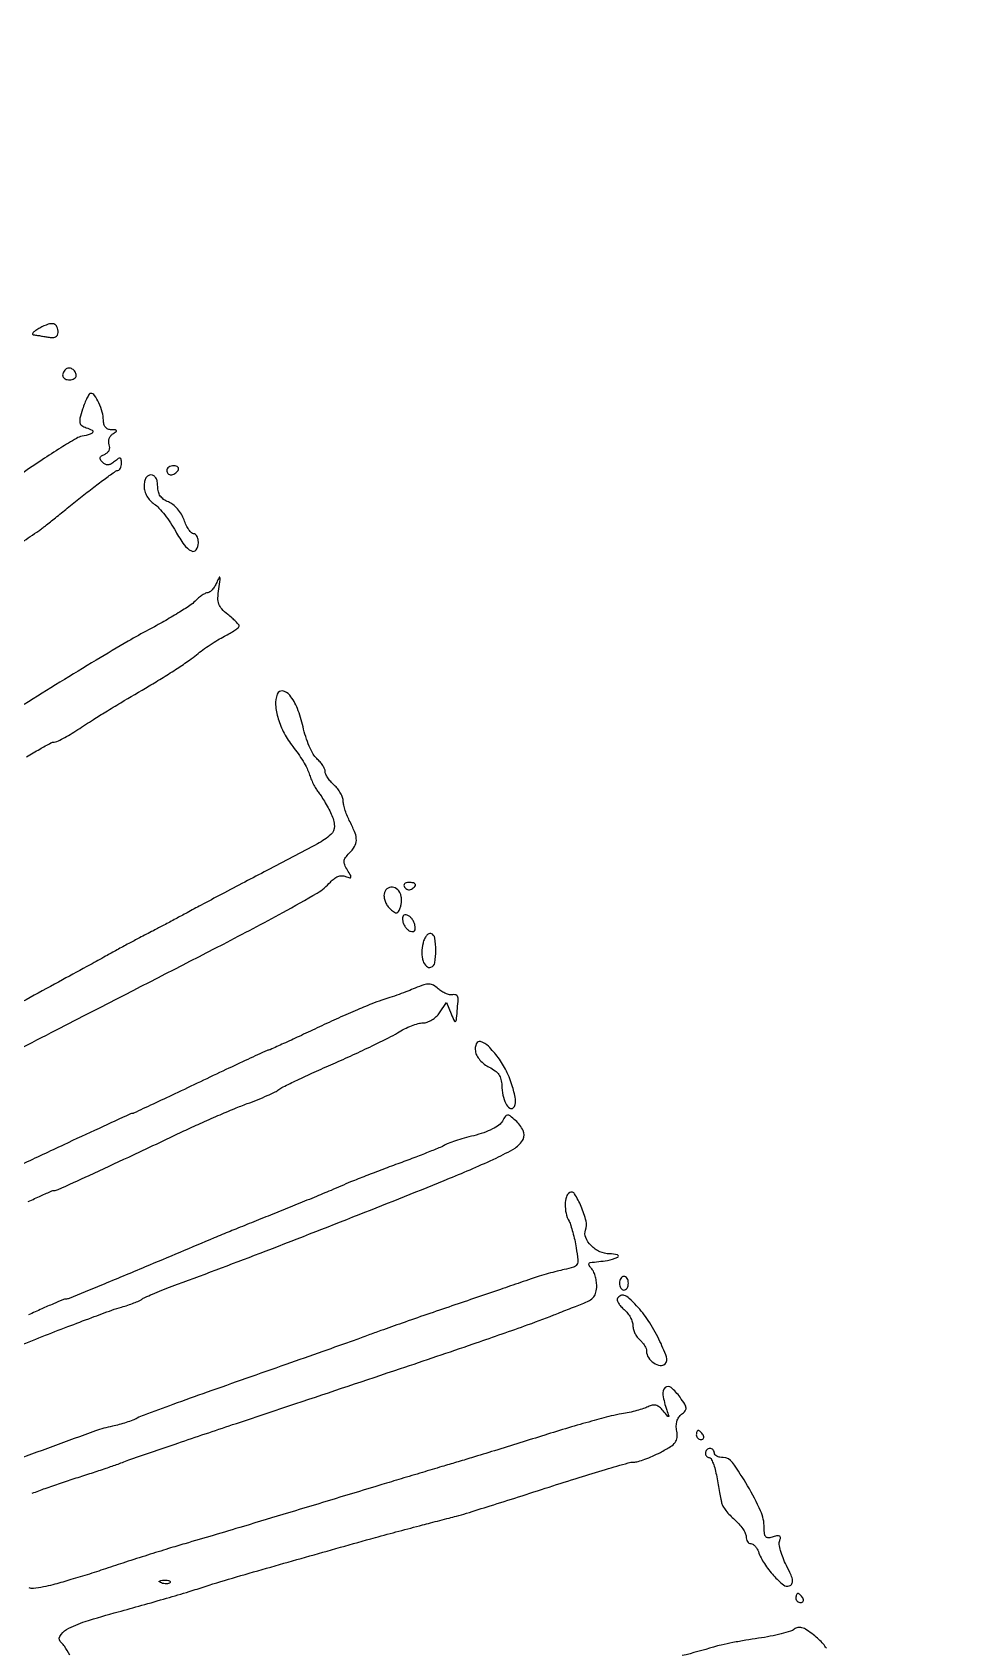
# Model space of a CAD drawing. Extents: x 0 to 2558, y 0 to 3412.
# Drawn here: x 1915.3 to 2121.5, y 1882 to 2238.7 of the extents above; entities that cross this region are included whole.
import ezdxf

# ---------------------------------------------------------------- set-up
doc = ezdxf.new("R2010")
doc.units = 0

msp = doc.modelspace()

# ---------------------------------------------------------------- linework, layer by layer
for points in [[(1286.775, 2242.902503, 0.000001), (1177.44536, 2242.627485, 0.134519)], [(1176.555032, 2242.380365, -0.000002), (1098.265318, 2241.934774, -0.000173)], [(1923.086218, 2244.376059, -0.000011), (1814.032813, 2244.041497, -0.000207), (1693.057302, 2243.723101, -0.000126), (1550, 2243.441619, 0.000075), (1407.130468, 2243.17502, 0.000124)], [(1857.662442, 2135.778463, -0.000015), (1866.649591, 2142.977398, -0.00013)], [(1912.975, 2126.119185, 0.00038), (1916.747048, 2128.683721, 0.017567), (1917.5, 2129.236158, 0.001558), (1918.18288, 2129.778542, 0.000079), (1920.401151, 2131.552301, 0.000126), (1923.03691, 2133.661663, 0.000091), (1925.972003, 2136.012674, -0.004742), (1928.89185, 2138.30722, -0.007194), (1931.477641, 2140.241223, -0.003214), (1933.704719, 2141.835743, -0.154957), (1934.222003, 2142, 0.197662), (1934.519223, 2142.122276, 0.085981), (1934.771463, 2142.476593, 0.065922), (1934.942761, 2143.001441, 0.045988), (1935, 2143.622445, 0.034872), (1934.94247, 2144.446308, 0.31288), (1934.70958, 2144.698366, 0.212236), (1934.30528, 2144.616484, 0.018661), (1933.457618, 2143.964826, -0.043246), (1932.663404, 2143.414113, -0.115945), (1932.008038, 2143.219263, -0.138394), (1931.407126, 2143.35169, -0.073494), (1930.790401, 2143.809599, -0.056382), (1930.337028, 2144.37863, -0.210221), (1930.272078, 2144.821242, -0.190385), (1930.555462, 2145.197931, -0.045819), (1931.26964, 2145.549976, 0.086621), (1931.861971, 2145.904408, 0.103433), (1932.256348, 2146.42036, 0.106639), (1932.40359, 2147.038012, 0.097294), (1932.29114, 2147.683684, -0.093889), (1932.174021, 2148.330321, -0.079763), (1932.289689, 2149.015494, -0.079314), (1932.615113, 2149.633432, -0.091077), (1933.104283, 2150.085612, 0.017031), (1933.803997, 2150.562804, 0.340732), (1933.871362, 2150.795824, 0.290203), (1933.65897, 2150.950858, 0.014226), (1932.75, 2150.984687, -0.096906), (1932.021025, 2151.133945, -0.119674), (1931.463642, 2151.543237, -0.107735), (1931.117429, 2152.200913, -0.067582), (1931, 2153.065741, 0.06667), (1930.754571, 2154.898175, 0.043343), (1930.015147, 2156.905614, 0.041839), (1929.065369, 2158.55226, 0.245772), (1928.209507, 2159, 0.253679), (1927.870258, 2158.816041, 0.024421), (1927.380795, 2157.977227, 0.026375), (1926.869432, 2156.85227, 0.017644), (1926.399602, 2155.518221, 0.014972), (1925.835028, 2153.504873, 0.111398), (1925.81372, 2152.517243, 0.200482), (1926.231823, 2151.900864, 0.068035), (1927.230272, 2151.426915, -0.03963), (1928.492522, 2150.913144, -0.414552), (1928.651098, 2150.433105, -0.21232), (1928.090959, 2149.975073, -0.019194), (1926.286752, 2149.555223, 0.086413), (1925.038523, 2149.081604, 0.005155), (1921.580358, 2146.983399, 0.007624), (1917.505501, 2144.366265, 0.005545), (1913.050835, 2141.336583, -0.00052)], [(1914.033607, 2078.761602, -0.007696), (1916.939324, 2080.457812, -0.00419), (1919.415816, 2081.825598, -0.124699), (1920.104235, 2082, 0.110197), (1920.720119, 2082.137406, 0.011226), (1922.068269, 2082.807813, 0.013598), (1923.653492, 2083.69684, 0.010443), (1925.336322, 2084.75, -0.00245), (1928.803924, 2086.998046, -0.005237), (1931.508192, 2088.692751, -0.003552), (1934.822336, 2090.689395, -0.000619), (1941.107601, 2094.404932, 0.006143), (1944.232295, 2096.298997, 0.006024), (1947.330112, 2098.281422, 0.005944), (1950.005184, 2100.084995, 0.02263), (1951.607601, 2101.304046, -0.016996), (1952.950484, 2102.349739, -0.010301), (1954.605045, 2103.498831, -0.010316), (1956.296213, 2104.572806, -0.017848), (1957.75, 2105.384986, 0.013209), (1958.995268, 2106.065598, 0.019567), (1960.045312, 2106.732355, 0.015246), (1960.851904, 2107.327103, 0.230177), (1961, 2107.63176, 0.181275), (1960.878705, 2107.955326, 0.015011), (1960.257511, 2108.625709, 0.018536), (1959.440625, 2109.396505, 0.013199), (1958.472379, 2110.200387, -0.03969), (1957.169435, 2111.404156, -0.102335), (1956.512222, 2112.496481, -0.092801), (1956.307766, 2113.825798, -0.028948), (1956.490622, 2115.844307, 0.003257), (1956.77971, 2117.870619, 0.110104), (1956.739016, 2118.353196, 0.675759), (1956.572008, 2118.366383, 0.012009), (1956.050467, 2117.25, -0.034487), (1955.599968, 2116.388819, -0.042666), (1955.062319, 2115.660937, -0.048136), (1954.5207, 2115.1532, -0.165724), (1954.071179, 2115, 0.117923), (1953.572121, 2114.880639, 0.029561), (1952.844178, 2114.455463, 0.028535), (1952.046767, 2113.855797, 0.02534), (1951.288955, 2113.146256, -0.05456), (1950.121716, 2112.17468, -0.00803), (1947.528631, 2110.515894, -0.008982), (1944.385526, 2108.652809, -0.007609), (1941, 2106.794961, 0.010604), (1936.504804, 2104.293023, 0.002788), (1929.415625, 2100.094806, 0.00283), (1921.397655, 2095.224055, 0.002899), (1913.5, 2090.301631, -0.000822)], [(1912.14375, 2014.077461, -0.000366), (1920.492418, 2018.382899, -0.000415), (1928.5, 2022.496622, 0.000648), (1957.50686, 2037.415337, 0.005302), (1970.665879, 2044.382486, 0.008858), (1978.246877, 2048.675448, 0.080371), (1981.16217, 2051.098102, -0.052522), (1981.964538, 2051.843817, -0.071176), (1982.830965, 2052.319128, -0.081264), (1983.699621, 2052.492931, -0.100767), (1984.511189, 2052.357333, 0.020762), (1985.446653, 2052.042245, 0.412961), (1985.68728, 2052.173665, 0.205672), (1985.642084, 2052.554781, 0.008631), (1984.923486, 2053.75091, -0.037508), (1984.320461, 2054.900035, -0.12966), (1984.195578, 2055.724094, -0.131336), (1984.493923, 2056.496373, -0.038911), (1985.324467, 2057.467324, 0.058502), (1986.495566, 2058.949989, 0.132544), (1986.898489, 2060.309604, 0.100984), (1986.609522, 2061.927589, 0.025683), (1985.493839, 2064.364307, -0.021789), (1984.922023, 2065.587939, -0.019818), (1984.438815, 2066.895618, -0.020271), (1984.100742, 2068.099423, -0.058378), (1984, 2068.959319, 0.088745), (1983.858197, 2069.751959, 0.040054), (1983.4125, 2070.71331, 0.038001), (1982.765298, 2071.679616, 0.042305), (1982, 2072.5, -0.029765), (1981.234575, 2073.280387, -0.032062), (1980.5875, 2074.127865, -0.033884), (1980.133409, 2074.920471, -0.113615), (1980, 2075.5, 0.108139), (1979.874951, 2076.071429, 0.03551), (1979.45834, 2076.830651, 0.033457), (1978.861708, 2077.632407, 0.032159), (1978.156049, 2078.358777, -0.082654), (1977.365357, 2079.356194, -0.024272), (1976.500529, 2081.115732, -0.023657), (1975.705575, 2083.221378, -0.023385), (1975.109613, 2085.400801, 0.039417), (1973.871488, 2089.418171, 0.073189), (1972.169011, 2092.365119, 0.186611), (1970.596463, 2093.290375, 0.355775), (1969.40202, 2092.605264, 0.110842), (1969.051658, 2090.216381, 0.054055), (1969.615757, 2087.171114, 0.049184), (1970.938775, 2083.94754, 0.047335), (1972.880036, 2080.999655, -0.018518), (1974.021435, 2079.466362, -0.015996), (1975.106118, 2077.777433, -0.016288), (1975.990769, 2076.182182, -0.044244), (1976.476146, 2074.985505, 0.024046), (1976.857571, 2073.924076, 0.017799), (1977.37607, 2072.789492, 0.018077), (1977.943956, 2071.750971, 0.038116), (1978.471899, 2071, -0.029784), (1979.057558, 2070.195726, -0.00964), (1979.828221, 2068.940325, -0.009574), (1980.633167, 2067.508458, -0.010613), (1981.354436, 2066.094723, -0.099756), (1982.037969, 2063.436491, -0.230239), (1981.255289, 2061.584029, -0.057153), (1978.319083, 2059.556822, -0.002422), (1967.127174, 2053.655463, 0.000818), (1962.235635, 2051.096237, 0.000726), (1957.152982, 2048.417003, 0.000728), (1952.584662, 2045.991893, 0.002235), (1949.5, 2044.330886, -0.001518), (1946.98284, 2042.970808, -0.001388), (1944.38125, 2041.584587, -0.001387), (1942.05101, 2040.359507, -0.004534), (1940.5, 2039.567393, 0.005937), (1938.949355, 2038.769973, 0.001805), (1936.61875, 2037.52546, 0.001807), (1934.017162, 2036.112001, 0.00197), (1931.5, 2034.719682, -0.002201), (1928.099906, 2032.84103, -0.000433), (1921.975, 2029.498821, -0.000459), (1914.831294, 2025.61719, -0.000426), (1907.5, 2021.650413, 0.000225)], [(1914.421003, 1980.532891, -0.004741), (1917.211272, 1981.825, -0.001991), (1919.608436, 1982.896118, -0.104435), (1920.100365, 1983, 0.106896), (1920.988464, 1983.192064, 0.00079), (1927.867065, 1986.326344, 0.002482), (1936.612838, 1990.380734, 0.000941), (1948.785941, 1996.125537, -0.005042), (1952.376616, 1997.784196, -0.003913), (1956.316392, 1999.519193, -0.003957), (1960.017045, 2001.079816, -0.009532), (1962.785941, 2002.160488, 0.007544), (1965.066504, 2003.040136, 0.008933), (1967.193449, 2003.942117, 0.00796), (1968.957848, 2004.761732, 0.054825), (1969.766225, 2005.268916, -0.053787), (1970.689843, 2005.851071, -0.002883), (1973.813543, 2007.356771, -0.004487), (1977.562295, 2009.096141, -0.003254), (1981.766225, 2010.968173, 0.004447), (1986.132293, 2012.92491, 0.004725), (1990.375079, 2014.920647, 0.004508), (1993.994392, 2016.705465, 0.021653), (1996, 2017.828525, -0.024015), (1997.496216, 2018.657089, -0.022518), (1999.096983, 2019.357947, -0.023141), (2000.5726, 2019.849216, -0.068445), (2001.628028, 2019.996262, 0.087728), (2002.554825, 2020.161816, 0.050087), (2003.580922, 2020.659839, 0.048001), (2004.54426, 2021.388963, 0.057376), (2005.287882, 2022.25), (2006.819708, 2024.5), (2007.846468, 2022, 0.013173), (2008.578496, 2020.343216, 0.631592), (2008.858851, 2020.342724, 0.090337), (2009.052217, 2021.053231, 0.001425), (2009.4, 2025.25, 0.116328), (2009.330654, 2025.703355, 0.136574), (2009.066672, 2026.04712, 0.125085), (2008.642127, 2026.224407, 0.08917), (2008.124841, 2026.20828, -0.105246), (2007.472809, 2026.208726, -0.045469), (2006.639286, 2026.467732, -0.042305), (2005.77035, 2026.916487, -0.0436), (2004.998708, 2027.50117, 0.049785), (2003.909449, 2028.305547, 0.126938), (2002.974076, 2028.578638, 0.090256), (2001.829232, 2028.407384, 0.017652), (1999.873867, 2027.662858, -0.008529), (1998.294941, 2027.028448, -0.004508), (1996.316073, 2026.292658, -0.004483), (1994.277043, 2025.57596, -0.006911), (1992.5, 2024.996494, 0.021186), (1990.32028, 2024.216223, 0.004672), (1986.654295, 2022.685833, 0.004851), (1982.447057, 2020.834639, 0.004651), (1978.21675, 2018.876525, -0.001457), (1974.244959, 2017.007183, -0.002314), (1970.832615, 2015.432479, -0.000501), (1967.829091, 2014.066896, -0.106834), (1967.519578, 2014, 0.108755), (1967.205584, 2013.930885, 0.000255), (1962.916161, 2011.94375, 0.001653), (1958.085778, 2009.683578, 0.001026), (1952.429623, 2007, -0.000787), (1946.780152, 2004.316291, -0.001279), (1941.971381, 2002.05625, -0.000153), (1937.678856, 2000.053821, -0.109479), (1937.435994, 2000, 0.108235), (1936.983315, 1999.900847, 0.000203), (1930.05515, 1996.709445, 0.001457), (1922.23792, 1993.076999, 0.000881), (1913, 1988.731753, -0.000214)], [(1911.681647, 1948.441579, 0.000665), (1917.5, 1950.729935, -0.002298), (1923.11686, 1952.917882, -0.002769), (1928.415625, 1954.92032, -0.002362), (1932.894339, 1956.560537, -0.018654), (1935, 1957.232782, 0.011602), (1936.413281, 1957.662118, 0.01262), (1937.765625, 1958.145623, 0.012159), (1938.900186, 1958.615874, 0.058703), (1939.5, 1958.970962, -0.056272), (1940.173115, 1959.373864, -0.005743), (1941.876304, 1960.125186, -0.007117), (1943.935027, 1960.970786, -0.00562), (1946.185291, 1961.828748, 0.003495), (1965.613794, 1969.141854, 0.002417), (1987.497765, 1977.67595, 0.002058), (2007.507679, 1985.686269, 0.01248), (2017.75, 1990.136128, 0.027119), (2021.943959, 1992.367947, 0.137437), (2023.740285, 1994.279342, 0.240878), (2023.756708, 1996.220738, 0.093002), (2022.079585, 1998.427977, 0.015151), (2020.864861, 1999.462103, 0.182376), (2020.290509, 1999.648733, 0.23613), (2019.816475, 1999.383346, 0.026321), (2019.156068, 1998.291616, -0.115755), (2018.407347, 1997.441184, -0.037232), (2016.959615, 1996.565478, -0.032707), (2015.053839, 1995.750317, -0.023198), (2012.826483, 1995.07981, 0.007305), (2010.713674, 1994.516339, 0.009132), (2008.770904, 1993.929175, 0.007633), (2007.164114, 1993.384132, 0.06744), (2006.5, 1993.040937, -0.055212), (2005.766577, 1992.638991, -0.002596), (2003.15, 1991.576154, -0.004253), (2000.020542, 1990.354652, -0.003042), (1996.5, 1989.039356, 0.002696), (1992.760943, 1987.645369, 0.002553), (1988.96875, 1986.18605, 0.002535), (1985.626199, 1984.860557, 0.008963), (1983.5, 1983.960302, -0.005567), (1981.29999, 1983.011127, -0.001302), (1977.590625, 1981.470847, -0.001342), (1973.313282, 1979.721177, -0.001317), (1969, 1977.983524, 0.000488), (1964.760028, 1976.283572, 0.000556), (1960.703125, 1974.647183, 0.000503), (1957.260971, 1973.250281, 0.003121), (1955.5, 1972.52073, -0.000442), (1940.229609, 1966.098286, -0.001636), (1930.576037, 1962.085315, -0.000489), (1923.425063, 1959.148249, -0.097492), (1922.671974, 1959, 0.098711), (1922.203039, 1958.906511, 0.002015), (1919.977544, 1957.971875, 0.004662), (1917.382972, 1956.841247, 0.003109), (1914.431197, 1955.5, -0.004009)], [(1915.281905, 1916.127263, -0.00512), (1918.165257, 1917.201483, -0.00535), (1921.538182, 1918.378275, -0.005054), (1925, 1919.505846, 0.002496), (1928.401068, 1920.594417, 0.002994), (1931.590625, 1921.654039, 0.00257), (1934.267575, 1922.576564, 0.019831), (1935.5, 1923.064059, -0.022226), (1937.044641, 1923.666519, -0.000256), (1947.4875, 1927.207665, -0.000783), (1959.558012, 1931.272807, -0.000511), (1973.5, 1935.928098, 0.000613), (1996.617569, 1943.652382, 0.001747), (2012.682621, 1949.104618, 0.002213), (2024.058856, 1953.066301, 0.010549), (2030.5, 1955.495408, -0.001259), (2031.882842, 1956.046467, -0.000697), (2033.573438, 1956.712511, -0.000695), (2035.287873, 1957.382436, -0.001121), (2036.75, 1957.947656, 0.033576), (2038.376644, 1958.70109, 0.095652), (2039.333854, 1959.493711, 0.113672), (2039.834319, 1960.49856, 0.058997), (2040, 1961.897825, 0.039369), (2039.911473, 1963.020413, 0.035252), (2039.6475, 1964.158736, 0.037011), (2039.260826, 1965.148817, 0.084973), (2038.8, 1965.8, -0.041851), (2038.405332, 1966.266911, -0.106827), (2038.231562, 1966.671979, -0.217456), (2038.297497, 1966.94634, -0.207714), (2038.55, 1967.083333, 0.017509), (2042.348605, 1967.551044, 0.066157), (2044.639767, 1968.233873, 0.69727), (2044.604579, 1968.744873, 0.071185), (2042.821654, 1969, -0.108509), (2040.684718, 1969.469277, -0.087418), (2038.748306, 1970.813286, -0.098778), (2037.562583, 1972.5737, -0.192901), (2037.538084, 1974.238649, 0.156409), (2037.650292, 1976.236568, 0.036948), (2036.560105, 1979.439581, 0.036343), (2035.115859, 1982.250813, 0.416072), (2034.020956, 1982.512952, 0.182943), (2033.300638, 1981.575844, 0.068053), (2033.035605, 1979.907624, 0.060651), (2033.229398, 1977.966324, 0.065751), (2033.883871, 1976.184259, -0.042953), (2034.269862, 1975.264707, -0.012154), (2034.710186, 1973.774286, -0.012153), (2035.127396, 1972.059414, -0.012566), (2035.45568, 1970.345227, -0.013565), (2035.823175, 1967.678798, -0.153538), (2035.619314, 1966.645919, -0.195899), (2034.877065, 1966.040352, -0.024499), (2032.821809, 1965.518956, 0.01252), (2031.264333, 1965.163308, 0.006156), (2029.300781, 1964.637068, 0.006104), (2027.273802, 1964.040197, 0.00884), (2025.5, 1963.459738, -0.001075), (2023.17272, 1962.657938, -0.00018), (2018.709375, 1961.132744, -0.000198), (2013.461846, 1959.34401, -0.000175), (2008, 1957.486767, 0.001067), (2002.464841, 1955.593572, 0.001102), (1996.996875, 1953.696818, 0.001063), (1992.26681, 1952.033047, 0.004729), (1989.5, 1951.023674, -0.004226), (1986.410927, 1949.893211, -0.000497), (1979.50625, 1947.440098, -0.000595), (1971.290013, 1944.541199, -0.000487), (1962.5, 1941.461235, 0.001375), (1953.925448, 1938.439662, 0.001996), (1946.375, 1935.721614, 0.001001), (1939.979866, 1933.376075, 0.0338), (1938.5, 1932.713234, -0.031098), (1937.490058, 1932.254311, -0.012495), (1936.059375, 1931.749279, -0.012308), (1934.486589, 1931.280382, -0.015229), (1933, 1930.924975, 0.034195), (1929.253231, 1929.877619, 0.002882), (1919.811044, 1926.466152, 0.00381), (1910.489855, 1922.956665, 0.017999)], [(1923.602631, 1880.401716, 0.011281), (1922.42359, 1882.324251, 0.090373), (1921.71613, 1883.079194, -0.367463), (1921.383926, 1884.505045, -0.150004), (1922.881824, 1886.040006, -0.047993), (1927.002988, 1887.801462, -0.010953), (1934.288106, 1889.944515, 0.002601), (1939.476636, 1891.377111, 0.002176), (1944.969006, 1892.950229, 0.002195), (1949.97857, 1894.43257, 0.006012), (1953.5, 1895.537742, -0.008964), (1960.388121, 1897.654932, -0.001085), (1975.63177, 1902.007072, -0.001362), (1991.09461, 1906.340075, -0.004289), (2001.5, 1909.129436, 0.000143), (2003.286118, 1909.592397, 0.000092), (2005.353125, 1910.129204, 0.000093), (2007.372706, 1910.654495, 0.000176), (2009, 1911.078686, 0.011043), (2011.198479, 1911.704768, 0.001086), (2016.455533, 1913.340714, 0.001372), (2022.712843, 1915.321716, 0.001087), (2029.465645, 1917.496179, -0.002824), (2036.093438, 1919.605008, -0.004111), (2041.96274, 1921.383253, -0.00209), (2046.953344, 1922.827958, -0.069512), (2048.184851, 1923, 0.071176), (2049.120929, 1923.133931, 0.01657), (2050.633335, 1923.630704, 0.016766), (2052.351984, 1924.325194, 0.015734), (2054.057668, 1925.147076, 0.017943), (2056.290042, 1926.414505, 0.090804), (2057.349519, 1927.369081, 0.142711), (2057.758618, 1928.415081, 0.06966), (2057.686687, 1929.858658, -0.049523), (2057.582241, 1931.017112, -0.068108), (2057.733184, 1932.050396, -0.076596), (2058.131999, 1932.910995, -0.088373), (2058.756376, 1933.563808, 0.058991), (2059.541936, 1934.294485, 0.201726), (2059.747517, 1934.946069, 0.119459), (2059.464212, 1935.772437, 0.015631), (2058.408151, 1937.318313, 0.055723), (2056.428488, 1939.47808, 0.388504), (2055.117601, 1939.447186, 0.251089), (2054.596617, 1937.843511, 0.038903), (2055.470548, 1934.5, -0.002886), (2055.924665, 1933.16401, -0.447748), (2055.853866, 1933.040378, -0.277988), (2055.678995, 1933.100964, -0.002055), (2054.663593, 1934.329046, 0.04682), (2053.852033, 1935.148854, 0.109457), (2053.090261, 1935.544314, 0.12059), (2052.28136, 1935.561116, 0.063787), (2051.331957, 1935.218152, -0.040355), (2050.360066, 1934.814793, -0.013015), (2048.863138, 1934.373472, -0.012885), (2047.165785, 1933.967271, -0.014105), (2045.5, 1933.662564, 0.025019), (2043.200215, 1933.189809, 0.004207), (2038.85625, 1932.028722, 0.004595), (2033.77042, 1930.572954, 0.004066), (2028.5, 1928.965073, -0.000744), (2023.046164, 1927.261551, -0.000676), (2017.409375, 1925.518446, -0.000676), (2012.362301, 1923.972647, -0.00218), (2009, 1922.963825, 0.000675), (2005.812479, 1922.017893, 0.000274), (2001.471875, 1920.720804, 0.000271), (1996.804598, 1919.320559, 0.000345), (1992.5, 1918.023344, -0.000066), (1971.918955, 1911.808607, -0.000469), (1961.950511, 1908.810124, -0.000948), (1955.279536, 1906.824107, -0.00114), (1949, 1904.983135, 0.003955), (1945.419638, 1903.911554, 0.001812), (1940.765625, 1902.459939, 0.001794), (1935.876724, 1900.896279, 0.002477), (1931.5, 1899.455107, -0.004766), (1927.396482, 1898.124684, -0.00501), (1923.335938, 1896.895387, -0.004808), (1919.812691, 1895.903841, -0.02231), (1917.75, 1895.442355, -0.013455), (1915.554167, 1895.113668, -0.124907), (1914.609954, 1895.234089, -0.241024)], [(2090.742375, 1881.919042, 0.0267), (2090.03238, 1882.842693, 0.026597), (2089.058814, 1883.863084, 0.021731), (2087.916695, 1884.849227, 0.02235), (2086.42007, 1885.926961, 0.072733), (2085.314222, 1886.439748, 0.1187), (2084.427302, 1886.486521, 0.127971), (2083.644007, 1886.119515, -0.097762), (2082.774647, 1885.647041, -0.013415), (2080.780233, 1885.081981, -0.014983), (2078.351858, 1884.540749, -0.012162), (2075.72058, 1884.102589, 0.006971), (2072.942863, 1883.669635, 0.006242), (2070.073851, 1883.144456, 0.006271), (2067.509516, 1882.608405, 0.019393), (2065.798597, 1882.158033, -0.014599), (2058.877856, 1880.265143, -0.002875)]]:
    msp.add_lwpolyline(points, format="xyb")
for points in [[(1916.987451, 2173.447699, 0.019044), (1916.098116, 2172.910223, 0.050895), (1915.524439, 2172.443076, 0.158024), (1915.367227, 2172.13529, 0.428779), (1915.5, 2171.961125, -0.010247), (1916.030524, 2171.891873, -0.002777), (1916.867188, 2171.760414, -0.002809), (1917.815235, 2171.600582, -0.002913), (1918.75, 2171.431964, 0.043177), (1919.732478, 2171.335381, 0.109327), (1920.431018, 2171.481422, 0.159642), (1920.845932, 2171.860654, 0.129132), (1921, 2172.447258, 0.100669), (1920.740483, 2173.723151, 0.235495), (1920.019594, 2174.338912, 0.149793), (1918.799147, 2174.274132, 0.038802)], [(1922.63948, 2164.306147, 0.094876), (1922.086489, 2163.491235, 0.1934), (1922.067517, 2162.730754, 0.202875), (1922.575357, 2162.193711, 0.103624), (1923.5, 2162, 0.06085), (1924.073598, 2162.070066, 0.079459), (1924.559375, 2162.276414, 0.097386), (1924.8846, 2162.582093, 0.156819), (1925, 2162.940983, 0.139398), (1924.764316, 2163.769921, 0.123736), (1924.119339, 2164.396031, 0.139481), (1923.316568, 2164.598585, 0.191124)], [(1940, 2138.523053, 0.071782), (1940.158568, 2137.424227, 0.057747), (1940.626155, 2136.324419, 0.05648), (1941.34644, 2135.336961, 0.061803), (1942.25, 2134.569237, -0.060713), (1943.283456, 2133.695003, -0.020443), (1944.567302, 2132.190757, -0.019993), (1945.864731, 2130.394946, -0.021611), (1946.979114, 2128.546184, 0.031123), (1948.830835, 2125.602251, 0.120016), (1950.459588, 2124.207338, 0.373587), (1951.519304, 2124.47312, 0.153693), (1952, 2126, 0.050629), (1951.922309, 2126.765292, 0.070591), (1951.690969, 2127.4125, 0.090701), (1951.349565, 2127.847754, 0.183196), (1950.94798, 2128, -0.200901), (1950.472157, 2128.199228, -0.043278), (1949.890474, 2128.902226, -0.038767), (1949.312253, 2129.895347, -0.028589), (1948.825262, 2131.071408, 0.052271), (1948.239462, 2132.316128, 0.042567), (1947.371738, 2133.507724, 0.044142), (1946.367915, 2134.477369, 0.079299), (1945.377282, 2135.046657, -0.060185), (1944.314431, 2135.604787, -0.090437), (1943.574896, 2136.342481, -0.09079), (1943.1452, 2137.291458, -0.0611), (1943, 2138.475249, 0.04629), (1942.901925, 2139.532325, 0.08799), (1942.60147, 2140.329208, 0.119045), (1942.121696, 2140.820972, 0.141116), (1941.5, 2141, 0.140074), (1940.88165, 2140.823304, 0.117944), (1940.401396, 2140.337175, 0.088401), (1940.099156, 2139.553685, 0.047994)], [(1945, 2142, 0.092995), (1945.071618, 2141.618268, 0.096318), (1945.276414, 2141.29375, 0.099231), (1945.581949, 2141.076556, 0.105429), (1945.940983, 2141, 0.089642), (1946.346558, 2141.073302, 0.053229), (1946.7871, 2141.29375, 0.051032), (1947.193797, 2141.617485, 0.06081), (1947.5, 2142, 0.139169), (1947.607943, 2142.379648, 0.191142), (1947.478525, 2142.70625, 0.138808), (1947.110654, 2142.926733, 0.066118), (1946.559017, 2143, 0.062283), (1945.962904, 2142.925455, 0.080552), (1945.457961, 2142.70625, 0.097988), (1945.120018, 2142.381379, 0.153634)], [(1993, 2048.122445, 0.06711), (1993.10913, 2047.313043, 0.044514), (1993.437149, 2046.43362, 0.044314), (1993.918509, 2045.620575, 0.063824), (1994.488167, 2045.009821, 0.034203), (1995.289103, 2044.432755, 0.1854), (1995.805677, 2044.333767, 0.213606), (1996.210867, 2044.609902, 0.046359), (1996.595156, 2045.387376, 0.052347), (1996.790025, 2046.114611, 0.035847), (1996.863115, 2046.966917, 0.036148), (1996.813947, 2047.808146, 0.059009), (1996.638374, 2048.5, 0.146925), (1995.772564, 2049.619806, 0.183071), (1994.510159, 2049.953919, 0.201833), (1993.432281, 2049.362668, 0.169281)], [(1997.510081, 2049.983688, 0.090427), (1997.820631, 2049.639411, 0.095498), (1998.22714, 2049.434921, 0.099685), (1998.665803, 2049.401101, 0.108373), (1999.069098, 2049.542705, 0.050477), (1999.838655, 2050.13314, 0.315493), (1999.933879, 2050.592818, 0.25701), (1999.519563, 2050.914842, 0.039415), (1998.440983, 2051, 0.067432), (1997.890269, 2050.925389, 0.140899), (1997.524436, 2050.701458, 0.190788), (1997.397824, 2050.36964, 0.136093)], [(1997.154497, 2042.448034, 0.061282), (1997.386587, 2041.733074, 0.053155), (1997.79375, 2041.057674, 0.055874), (1998.305054, 2040.520093, 0.094625), (1998.845503, 2040.217698, 0.100052), (1999.389327, 2040.151022, 0.215807), (1999.751111, 2040.34986, 0.158392), (1999.910592, 2040.817, 0.05162), (1999.845503, 2041.551966, 0.061282), (1999.613413, 2042.266926, 0.053155), (1999.20625, 2042.942326, 0.055874), (1998.694946, 2043.479907, 0.094625), (1998.154497, 2043.782302, 0.100052), (1997.610673, 2043.848978, 0.215807), (1997.248889, 2043.65014, 0.158392), (1997.089408, 2043.183, 0.05162)], [(2001.620231, 2037.623017, 0.058514), (2001.346833, 2035.515591, 0.082625), (2001.634371, 2033.647969, 0.128885), (2002.374573, 2032.50324, 0.271972), (2003.373207, 2032.291069, 0.275502), (2004.239187, 2033.295767, 0.043586), (2004.473999, 2036.000581, 0.043585), (2004.236351, 2038.70538, 0.275223), (2003.369339, 2039.71022, 0.209873), (2002.89063, 2039.666059, 0.092152), (2002.389141, 2039.25257, 0.068009), (2001.939933, 2038.53875, 0.045024)], [(2013.180449, 2013.759367, 0.090158), (2013.502627, 2012.791995, 0.052796), (2014.200972, 2011.786006, 0.04972), (2015.156592, 2010.879317, 0.053563), (2016.25, 2010.204801, -0.04616), (2017.52853, 2009.441917, -0.084392), (2018.37345, 2008.57435, -0.090268), (2018.849396, 2007.519195, -0.059573), (2019.015313, 2006.195434, 0.051427), (2019.248379, 2004.054676, 0.065963), (2019.914058, 2002.190287, 0.112604), (2020.765602, 2001.177119, 0.374404), (2021.565665, 2001.232332, 0.234681), (2022.081507, 2002.766407, 0.038865), (2021.398334, 2005.904904, 0.04006), (2020.045907, 2009.370172, 0.049235), (2018.230109, 2012.328047, 0.031668), (2016.063643, 2014.837024, 0.130485), (2014.353155, 2015.852386, 0.378409), (2013.392431, 2015.39149, 0.136243)], [(2045, 1962.5, 0.064853), (2045.074694, 1961.926543, 0.082425), (2045.29375, 1961.440625, 0.098894), (2045.618646, 1961.115568, 0.148195), (2046, 1961, 0.148195), (2046.381354, 1961.115568, 0.098894), (2046.70625, 1961.440625, 0.082425), (2046.925306, 1961.926543, 0.064853), (2047, 1962.5, 0.064853), (2046.925306, 1963.073457, 0.082425), (2046.70625, 1963.559375, 0.098894), (2046.381354, 1963.884432, 0.148195), (2046, 1964, 0.148195), (2045.618646, 1963.884432, 0.098894), (2045.29375, 1963.559375, 0.082425), (2045.074694, 1963.073457, 0.064853)], [(2044.610244, 1959.178379, 0.212276), (2044.551414, 1958.746002, 0.060441), (2044.82407, 1958.10796, 0.049432), (2045.342269, 1957.387235, 0.035153), (2046.051227, 1956.688166, -0.049242), (2046.796922, 1955.910315, -0.041163), (2047.427548, 1954.955317, -0.042934), (2047.859632, 1953.975992, -0.082612), (2048, 1953.132232, 0.067264), (2048.109986, 1952.318367, 0.044521), (2048.440625, 1951.43361, 0.044302), (2048.925817, 1950.615242, 0.063676), (2049.5, 1950, -0.044245), (2050.073934, 1949.430915, -0.040219), (2050.559375, 1948.752108, -0.042584), (2050.893232, 1948.070227, -0.092812), (2051, 1947.5, 0.147709), (2051.419423, 1946.111218, 0.096091), (2052.604459, 1944.908972, 0.110645), (2054.014533, 1944.344758, 0.240911), (2055.09344, 1944.69344, 0.293783), (2055.425642, 1946.222668, 0.024515), (2053.745124, 1950.125504, 0.030853), (2051.394029, 1954.257593, 0.044987), (2048.797385, 1957.542543, 0.017513), (2047.154821, 1959.15762, 0.092636), (2046.08814, 1959.82221, 0.208254), (2045.2915, 1959.79177, 0.143062)], [(2062, 1929, 0.105053), (2062.081062, 1928.618444, 0.099167), (2062.311086, 1928.29375, 0.09642), (2062.654762, 1928.076123, 0.093332), (2063.059017, 1928, 0.108972), (2063.413961, 1928.078288, 0.182303), (2063.6254, 1928.29375, 0.161196), (2063.656512, 1928.6179, 0.082592), (2063.5, 1929, 0.029505), (2063.231006, 1929.382774, 0.035638), (2062.933975, 1929.70625, 0.038439), (2062.65171, 1929.934461, 0.151918), (2062.440983, 1930, 0.210953), (2062.272352, 1929.92554, 0.081139), (2062.129539, 1929.70625, 0.061769), (2062.032345, 1929.382849, 0.042167)], [(2064, 1925, 0.08593), (2064.066114, 1924.618143, 0.093864), (2064.256206, 1924.29375, 0.100314), (2064.539486, 1924.076786, 0.113899), (2064.872192, 1924, -0.279608), (2065.254644, 1923.767988, -0.027987), (2065.71375, 1922.751563, -0.028736), (2066.154816, 1921.378611, -0.018659), (2066.51229, 1919.75, 0.000708), (2066.828698, 1918.012887, 0.000747), (2067.144399, 1916.307812, 0.000713), (2067.420839, 1914.838764, 0.003392), (2067.585815, 1914, 0.088184), (2067.872461, 1913.275839, 0.026241), (2068.551979, 1912.293777, 0.025433), (2069.445596, 1911.251201, 0.024968), (2070.445717, 1910.297966, -0.031628), (2071.42323, 1909.341131, -0.033737), (2072.249679, 1908.288064, -0.035888), (2072.827779, 1907.29278, -0.114108), (2073, 1906.547966, 0.064814), (2073.077036, 1905.95617, 0.082397), (2073.302969, 1905.454715, 0.098882), (2073.638062, 1905.119262, 0.148275), (2074.031385, 1905, -0.140684), (2074.473364, 1904.87313, -0.062032), (2074.949269, 1904.485938, -0.054423), (2075.384577, 1903.91943, -0.048367), (2075.707768, 1903.25, 0.056492), (2077.03755, 1900.605908, 0.038544), (2079.091217, 1897.937262, 0.035209), (2081.228762, 1895.875068, 0.272316), (2082.544648, 1895.655507, 0.164829), (2083.12609, 1896.138457, 0.17468), (2083.276761, 1896.862826, 0.071034), (2082.932495, 1898.048346, 0.011824), (2081.901566, 1900.192947, -0.023896), (2081.161629, 1901.832396, -0.028086), (2080.62554, 1903.449976, -0.028819), (2080.334261, 1904.842196, -0.129474), (2080.423923, 1905.662342, 0.061759), (2080.590267, 1906.333227, 0.298874), (2080.424003, 1906.667833, 0.184177), (2079.95171, 1906.746241, 0.0269), (2078.993708, 1906.498003, -0.051549), (2077.952114, 1906.282168, -0.227243), (2077.378152, 1906.488809, -0.169038), (2077.075733, 1907.12554, -0.027132), (2077, 1908.520127, 0.106659), (2076.201952, 1912.218698, 0.026443), (2073.334438, 1917.755006, 0.021268), (2069.998931, 1922.921195, 0.243382), (2067.913934, 1924, -0.050276), (2067.181558, 1924.073828, -0.07025), (2066.562218, 1924.29375, -0.090383), (2066.145605, 1924.618254, -0.184236), (2066, 1925, 0.099038), (2065.923658, 1925.381638, 0.097945), (2065.70625, 1925.70625, 0.097945), (2065.381638, 1925.923658, 0.099038), (2065, 1926, 0.099038), (2064.618362, 1925.923658, 0.097945), (2064.29375, 1925.70625, 0.097945), (2064.076342, 1925.381638, 0.099038)], [(1945.729167, 1896.395833, -0.126455), (1945.402231, 1896.202593, -0.060344), (1944.916927, 1896.123424, -0.05415), (1944.359369, 1896.160852, -0.051402), (1943.8125, 1896.316886, -0.054073), (1943.395823, 1896.538436, -0.470617), (1943.37858, 1896.720685, -0.168741), (1943.670344, 1896.862007, -0.018894), (1944.416667, 1896.921053, -0.028489), (1945.112848, 1896.910055, -0.077125), (1945.592839, 1896.799335, -0.208169), (1945.77538, 1896.614691, -0.296942)], [(2084, 1893, 0.105053), (2084.081062, 1892.618444, 0.099167), (2084.311086, 1892.29375, 0.09642), (2084.654762, 1892.076123, 0.093332), (2085.059017, 1892, 0.108972), (2085.413961, 1892.078288, 0.182303), (2085.6254, 1892.29375, 0.161196), (2085.656512, 1892.6179, 0.082592), (2085.5, 1893, 0.029505), (2085.231006, 1893.382774, 0.035638), (2084.933975, 1893.70625, 0.038439), (2084.65171, 1893.934461, 0.151918), (2084.440983, 1894, 0.210953), (2084.272352, 1893.92554, 0.081139), (2084.129539, 1893.70625, 0.061769), (2084.032345, 1893.382849, 0.042167)]]:
    msp.add_lwpolyline(points, format="xyb", close=True)

doc.saveas('drawing.dxf')
